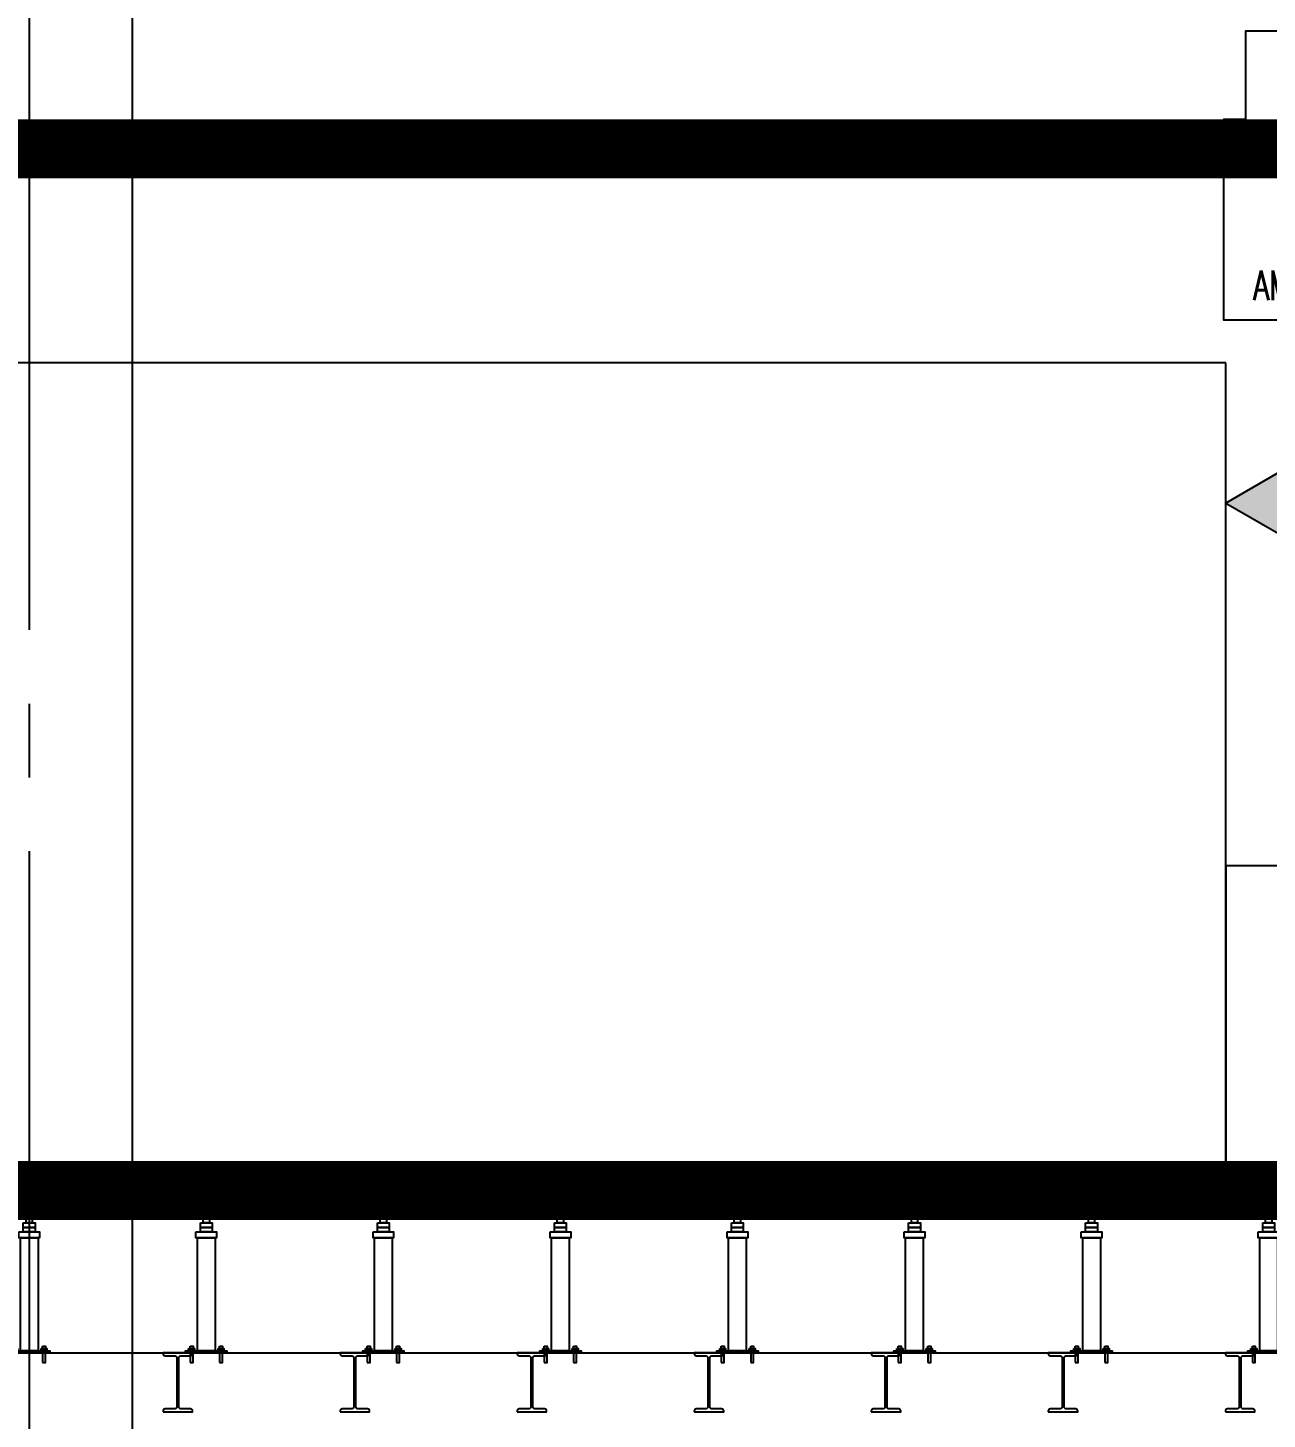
# Model space of a CAD drawing. Extents: x -3080 to 28500, y -1326 to 31609.
# Drawn here: x 15119.5 to 15539.5, y 26588.3 to 27059.9 of the extents above; entities that cross this region are included whole.
import ezdxf
from ezdxf.enums import TextEntityAlignment as Align
from ezdxf.xclip import XClip

# ---------------------------------------------------------------- set-up
doc = ezdxf.new("R2010")
doc.units = 0
doc.header["$LTSCALE"] = 100
doc.header["$XCLIPFRAME"] = 2
doc.linetypes.add('188K-SM-07-F10-MECH-CR PIPE-Y2257103$0$X-S-FAB_SL ALL$0$COL-CEN-LIN', pattern=[3.25, 2.5, -0.25, 0.25, -0.25])
doc.linetypes.add('188K-SM-07-F10-MECH-CR PIPE-Y2257103$0$X-S-FAB_SL ALL$0$HIDDEN', pattern=[0.4, 0.3, -0.1])
for name, color, linetype in [('0-xref', 8, 'Continuous'), ('188K-SM-07-F10-MECH-CR PIPE-Y2257103$0$0-BG', 6, 'Continuous'), ('188K-SM-07-F10-MECH-CR PIPE-Y2257103$0$0-CF-BABY 位', 2, 'Continuous'), ('188K-SM-07-F10-MECH-CR PIPE-Y2257103$0$AP2C-SM-08-FNN-340-A(N)-SMP$0$18P2-SM-08-FNN-320-A(9)-20190318-JEN$0$SM-08-FNN-300-A(9)-JEN$0$15P6-SM-08-FNN-320-A(10)-UIS-TCM$0$15P6-SM-08-FNN-320-A(10)-UIS-TCM$0$15P6-SM-08-FNN-320-A(10)-UIS-TCM$0$15P6-SM-08-FNN-320-A(10)-UIS-TCM$0$15P6-SM-08-FNN-320-A(10)-UIS-TCM$0$0-IE-SECTION', 1, 'Continuous'), ('188K-SM-07-F10-MECH-CR PIPE-Y2257103$0$Raised Floor', 1, 'Continuous'), ('188K-SM-07-F10-MECH-CR PIPE-Y2257103$0$X-S-FAB_SL ALL$0$ASP_3', 3, 'Continuous'), ('188K-SM-07-F10-MECH-CR PIPE-Y2257103$0$X-S-FAB_SL ALL$0$ASP_8', 8, 'Continuous'), ('188K-SM-07-F10-MECH-CR PIPE-Y2257103$0$X-S-FAB_SL ALL$0$CCL', 15, '188K-SM-07-F10-MECH-CR PIPE-Y2257103$0$X-S-FAB_SL ALL$0$COL-CEN-LIN'), ('188K-SM-07-F10-MECH-CR PIPE-Y2257103$0$X-S-FAB_SL ALL$0$WALL-RC', 1, 'Continuous')]:
    doc.layers.add(name, color=color, linetype=linetype)
doc.styles.add('188K-SM-07-F10-MECH-CR PIPE-Y2257103$0$AP2C-SM-08-FNN-340-A(N)-SMP$0$18P2-SM-08-FNN-320-A(9)-20190318-JEN$0$SM-08-FNN-300-A(9)-JEN$0$15P6-SM-08-FNN-320-A(10)-UIS-TCM$0$15P6-SM-08-FNN-320-A(10)-UIS-TCM$0$15P6-SM-08-FNN-320-A(10)-UIS-TCM$0$15P6-SM-08-FNN-320-A(10)-UIS-TCM$0$15P6-SM-08-FNN-320-A(10)-UIS-TCM$0$15P6-SM-08-FNN-320-A(10)-UIS-TCM$0$15P6-SM-08-FNN-320-A(10)-UIS-TCM$0$SM-08-FNN-160-0_TOOL(S)$0$ROMANS', font='romans__.ttf')

# ---------------------------------------------------------------- blocks, each defined once
blk = doc.blocks.new('188K-SM-07-F10-MECH-CR PIPE-Y2257103$0$TOOL123')
at = {"layer": '188K-SM-07-F10-MECH-CR PIPE-Y2257103$0$0-CF-BABY 位', "const_width": 20}
blk.add_lwpolyline([(14984.63230091279, -83776.13928878415), (20159.91852762619, -83776.13928878415), (20160.08139003436, -84129.23217127382), (14984.79516332095, -84129.23217127382)], close=True, dxfattribs=at)
blk = doc.blocks.new('188K-SM-07-F10-MECH-CR PIPE-Y2257103$0$X-S-FAB_SL ALL$0$A$Ceb448ab1')
at = {"layer": '188K-SM-07-F10-MECH-CR PIPE-Y2257103$0$X-S-FAB_SL ALL$0$CCL'}
blk.add_line((15120, 3600), (15120, 0), dxfattribs=at)
blk = doc.blocks.new('188K-SM-07-F10-MECH-CR PIPE-Y2257103$0$X-S-FAB_SL ALL$0$steel_100x200')
at = {"color": 6}
blk.add_lwpolyline([(0, 0), (10, 0), (10, 0.3000000000029104, 0.4142135623730951), (9.299999999999272, 1), (6.049999999999272, 1, -0.4142135623730951), (5.349999999998545, 1.69999999999709), (5.349999999998545, 18.30000000000291, -0.4142135623730951), (6.049999999999272, 19), (9.299999999999272, 19, 0.4142135623730951), (10, 19.69999999999709), (10, 20), (0, 20), (0, 19.69999999999709, 0.4142135623730951), (0.7000000000007276, 19), (3.950000000000728, 19, -0.4142135623730951), (4.650000000001455, 18.30000000000291), (4.650000000001455, 1.69999999999709, -0.4142135623730951), (3.950000000000728, 1), (0.7000000000007276, 1, 0.4142135623730951), (0, 0.3000000000029104)], format="xyb", close=True, dxfattribs=at)
blk = doc.blocks.new('*U1663')
at = {"layer": '188K-SM-07-F10-MECH-CR PIPE-Y2257103$0$X-S-FAB_SL ALL$0$WALL-RC'}
blk.add_blockref('188K-SM-07-F10-MECH-CR PIPE-Y2257103$0$X-S-FAB_SL ALL$0$steel_100x200', (-5, -10), dxfattribs=at)
blk = doc.blocks.new('*U1664')
at = {"layer": '188K-SM-07-F10-MECH-CR PIPE-Y2257103$0$X-S-FAB_SL ALL$0$WALL-RC', "color": 0, "linetype": 'ByBlock', "lineweight": -2, "transparency": 16777216}
for p in [(13320, 0), (13380, 0), (13440, 0), (13500, 0), (13560, 0), (13620, 0), (13680, 0)]:
    blk.add_blockref('*U1663', p, dxfattribs=at)
blk = doc.blocks.new('188K-SM-07-F10-MECH-CR PIPE-Y2257103$0$X-S-FAB_SL ALL')
at = {"color": 6}
blk.add_line((-2628.521399346166, -72723.97692126504), (19076.47860110087, -72723.97692126504), dxfattribs=at)
at = {"layer": '188K-SM-07-F10-MECH-CR PIPE-Y2257103$0$X-S-FAB_SL ALL$0$ASP_3', "linetype": '188K-SM-07-F10-MECH-CR PIPE-Y2257103$0$X-S-FAB_SL ALL$0$HIDDEN'}
for p, q in [((-2628.521399346166, -72668.97692126504), (19076.47860110087, -72668.97692126504)), ((-2628.521399346166, -72674.47692126504), (19076.47860110087, -72674.47692126504))]:
    blk.add_line(p, q, dxfattribs=at)
at = {"layer": '188K-SM-07-F10-MECH-CR PIPE-Y2257103$0$X-S-FAB_SL ALL$0$ASP_8'}
blk.add_line((10681.47860065383, -72848.97692126504), (10681.47860065383, -71981.47692126504), dxfattribs=at)
at = {"layer": '188K-SM-07-F10-MECH-CR PIPE-Y2257103$0$X-S-FAB_SL ALL$0$CCL'}
blk.add_blockref('188K-SM-07-F10-MECH-CR PIPE-Y2257103$0$X-S-FAB_SL ALL$0$A$Ceb448ab1', (-4473.521399346166, -73553.97692126501), dxfattribs=at)
at = {"layer": '188K-SM-07-F10-MECH-CR PIPE-Y2257103$0$X-S-FAB_SL ALL$0$WALL-RC'}
blk.add_blockref('*U1664', (-2623.171400039409, -72733.97692126504), dxfattribs=at)
blk = doc.blocks.new('188K-SM-07-F10-MECH-CR PIPE-Y2257103$0$A$Cf749f455')
at = {"layer": '188K-SM-07-F10-MECH-CR PIPE-Y2257103$0$Raised Floor'}
for points in [[(60.00000000030195, 45), (6.875779945403337e-10, 45), (6.875779945403337e-10, 40.0000000000291), (60.00000000030195, 40.0000000000291)], [(-4.499999999687134, 40.0000000000291), (4.50000000026921, 40.0000000000291), (4.50000000026921, 39.5000000000291), (-4.499999999687134, 39.5000000000291)], [(-4.499999999687134, 39.0000000000291), (4.50000000026921, 39.0000000000291), (4.50000000026921, 39.5000000000291), (-4.499999999687134, 39.5000000000291)], [(1.050000000290311, 39.0000000000291), (-1.049999999708234, 39.0000000000291), (-1.049999999708234, 34.00000000005821), (1.050000000290311, 34.00000000005821)], [(4.500000000603904, 37.50000000004366), (55.50000000032742, 37.50000000004366), (58.00000000031287, 40.0000000000291), (2.000000000618456, 40.0000000000291)], [(2.000000000291038, 34.00000000005821), (-1.999999999698048, 34.00000000005821), (-1.999999999698048, 32.50000000005821), (2.000000000291038, 32.50000000005821)], [(3.50000000026921, 31.00000000007276), (-3.499999999687134, 31.00000000007276), (-3.499999999687134, 29.00000000008731), (3.50000000026921, 29.00000000008731)], [(3.00000000026921, 29.00000000008731), (-2.999999999687134, 29.00000000008731), (-2.999999999905413, -9.299999999959255), (3.000000000047294, -9.299999999959255)], [(2.000000000291038, 32.50000000005821), (-1.999999999698048, 32.50000000005821), (-1.999999999698048, 31.00000000007276), (2.000000000291038, 31.00000000007276)], [(-6.99999999996362, -9.999999999956344), (6.99999999996362, -9.999999999956344), (6.99999999996362, -9.299999999959255), (-6.99999999996362, -9.299999999959255)], [(-3.999999999978172, -8.499999999956344), (-5.99999999996362, -8.499999999956344), (-5.99999999996362, -9.299999999959255), (-3.999999999978172, -9.299999999959255)], [(-4.49999999996362, -7.799999999959255), (-5.49999999996362, -7.799999999959255), (-5.49999999996362, -9.299999999959255), (-4.49999999996362, -9.299999999959255)], [(5.999999999978172, -8.499999999956344), (3.999999999978172, -8.499999999956344), (3.999999999978172, -9.299999999959255), (5.999999999978172, -9.299999999959255)], [(5.499999999978172, -7.799999999959255), (4.499999999978172, -7.799999999959255), (4.499999999978172, -9.299999999959255), (5.499999999978172, -9.299999999959255)], [(-4.49999999996362, -13.29999999993015), (-5.49999999996362, -13.29999999993015), (-5.49999999996362, -9.999999999956344), (-4.49999999996362, -9.999999999956344)], [(5.499999999978172, -13.29999999993015), (4.499999999978172, -13.29999999993015), (4.499999999978172, -9.999999999956344), (5.499999999978172, -9.999999999956344)]]:
    blk.add_lwpolyline(points, close=True, dxfattribs=at)
blk = doc.blocks.new('188K-SM-07-F10-MECH-CR PIPE-Y2257103$0$A$C31c50ed8')
at = {"layer": '188K-SM-07-F10-MECH-CR PIPE-Y2257103$0$AP2C-SM-08-FNN-340-A(N)-SMP$0$18P2-SM-08-FNN-320-A(9)-20190318-JEN$0$SM-08-FNN-300-A(9)-JEN$0$15P6-SM-08-FNN-320-A(10)-UIS-TCM$0$15P6-SM-08-FNN-320-A(10)-UIS-TCM$0$15P6-SM-08-FNN-320-A(10)-UIS-TCM$0$15P6-SM-08-FNN-320-A(10)-UIS-TCM$0$15P6-SM-08-FNN-320-A(10)-UIS-TCM$0$0-IE-SECTION', "linetype": 'Continuous'}
for color, points in [(256, [(0, 0.000143567580380477), (23.92498300629086, 13.81323894661909), (23.92498300629086, -13.81295181144378)]), (2, [(0, 0), (23.92498300629086, 13.81309537903871), (23.92498300629086, -13.81309537902416)])]:
    blk.add_hatch(color=color, dxfattribs=at).paths.add_polyline_path(points)
at = {"layer": '188K-SM-07-F10-MECH-CR PIPE-Y2257103$0$AP2C-SM-08-FNN-340-A(N)-SMP$0$18P2-SM-08-FNN-320-A(9)-20190318-JEN$0$SM-08-FNN-300-A(9)-JEN$0$15P6-SM-08-FNN-320-A(10)-UIS-TCM$0$15P6-SM-08-FNN-320-A(10)-UIS-TCM$0$15P6-SM-08-FNN-320-A(10)-UIS-TCM$0$15P6-SM-08-FNN-320-A(10)-UIS-TCM$0$15P6-SM-08-FNN-320-A(10)-UIS-TCM$0$0-IE-SECTION'}
blk.add_lwpolyline([(0, 0.000143567580380477), (23.92498300629086, -13.81295181145833), (23.92498300629086, 13.81323894661909)], close=True, dxfattribs=at)
at = {"layer": '188K-SM-07-F10-MECH-CR PIPE-Y2257103$0$AP2C-SM-08-FNN-340-A(N)-SMP$0$18P2-SM-08-FNN-320-A(9)-20190318-JEN$0$SM-08-FNN-300-A(9)-JEN$0$15P6-SM-08-FNN-320-A(10)-UIS-TCM$0$15P6-SM-08-FNN-320-A(10)-UIS-TCM$0$15P6-SM-08-FNN-320-A(10)-UIS-TCM$0$15P6-SM-08-FNN-320-A(10)-UIS-TCM$0$15P6-SM-08-FNN-320-A(10)-UIS-TCM$0$0-IE-SECTION', "color": 2}
blk.add_lwpolyline([(0, 0), (23.92498300629086, -13.81309537903871), (23.92498300629086, 13.81309537903871)], close=True, dxfattribs=at)
blk = doc.blocks.new('*U1639')
at = {"layer": '188K-SM-07-F10-MECH-CR PIPE-Y2257103$0$AP2C-SM-08-FNN-340-A(N)-SMP$0$18P2-SM-08-FNN-320-A(9)-20190318-JEN$0$SM-08-FNN-300-A(9)-JEN$0$15P6-SM-08-FNN-320-A(10)-UIS-TCM$0$15P6-SM-08-FNN-320-A(10)-UIS-TCM$0$15P6-SM-08-FNN-320-A(10)-UIS-TCM$0$15P6-SM-08-FNN-320-A(10)-UIS-TCM$0$15P6-SM-08-FNN-320-A(10)-UIS-TCM$0$0-IE-SECTION'}
for points in [[(22916.75347146037, -72305.87677768378), (22916.75347146037, -72373.97677768377), (22871.75347146037, -72373.97677768377), (22871.75347146037, -72305.87677768378), (22879.25347146037, -72305.87677768378), (22879.25347146037, -72275.87677768378), (22909.25347146037, -72275.87677768378), (22909.25347146037, -72305.87677768378)], [(22872.45347146038, -72388.47677768389), (22346.95124408751, -72388.47677768389), (22346.95124408751, -72668.97677768307), (22872.45347146038, -72668.97677768307)]]:
    blk.add_lwpolyline(points, close=True, dxfattribs=at)
at = {"layer": '188K-SM-07-F10-MECH-CR PIPE-Y2257103$0$AP2C-SM-08-FNN-340-A(N)-SMP$0$18P2-SM-08-FNN-320-A(9)-20190318-JEN$0$SM-08-FNN-300-A(9)-JEN$0$15P6-SM-08-FNN-320-A(10)-UIS-TCM$0$15P6-SM-08-FNN-320-A(10)-UIS-TCM$0$15P6-SM-08-FNN-320-A(10)-UIS-TCM$0$15P6-SM-08-FNN-320-A(10)-UIS-TCM$0$15P6-SM-08-FNN-320-A(10)-UIS-TCM$0$0-IE-SECTION', "color": 1}
blk.add_lwpolyline([(22925.8154065708, -72558.97692125593), (22872.45347146038, -72558.97692125593), (22872.45347146038, -72668.97692126504), (22925.8154065708, -72668.97692126504)], close=True, dxfattribs=at)
blk.add_blockref('188K-SM-07-F10-MECH-CR PIPE-Y2257103$0$A$C31c50ed8', (22872.45347146038, -72435.97008824827))
at = {"layer": '188K-SM-07-F10-MECH-CR PIPE-Y2257103$0$AP2C-SM-08-FNN-340-A(N)-SMP$0$18P2-SM-08-FNN-320-A(9)-20190318-JEN$0$SM-08-FNN-300-A(9)-JEN$0$15P6-SM-08-FNN-320-A(10)-UIS-TCM$0$15P6-SM-08-FNN-320-A(10)-UIS-TCM$0$15P6-SM-08-FNN-320-A(10)-UIS-TCM$0$15P6-SM-08-FNN-320-A(10)-UIS-TCM$0$15P6-SM-08-FNN-320-A(10)-UIS-TCM$0$0-IE-SECTION', "style": '188K-SM-07-F10-MECH-CR PIPE-Y2257103$0$AP2C-SM-08-FNN-340-A(N)-SMP$0$18P2-SM-08-FNN-320-A(9)-20190318-JEN$0$SM-08-FNN-300-A(9)-JEN$0$15P6-SM-08-FNN-320-A(10)-UIS-TCM$0$15P6-SM-08-FNN-320-A(10)-UIS-TCM$0$15P6-SM-08-FNN-320-A(10)-UIS-TCM$0$15P6-SM-08-FNN-320-A(10)-UIS-TCM$0$15P6-SM-08-FNN-320-A(10)-UIS-TCM$0$15P6-SM-08-FNN-320-A(10)-UIS-TCM$0$15P6-SM-08-FNN-320-A(10)-UIS-TCM$0$SM-08-FNN-160-0_TOOL(S)$0$ROMANS', "width": 0.7}
blk.add_text('AMHS', height=10, dxfattribs=at).set_placement((22894.39696208122, -72367.17027467475, 434.9068509862463), align=Align.CENTER)
blk = doc.blocks.new('188K-SM-07-F10-MECH-CR PIPE-Y2257103')
blk.add_blockref('188K-SM-07-F10-MECH-CR PIPE-Y2257103$0$TOOL123', (-7.661848212592304e-05, 110795.0183871608))
ref = blk.add_blockref('188K-SM-07-F10-MECH-CR PIPE-Y2257103$0$X-S-FAB_SL ALL', (4473.52135817644, 99334.76313715198))
XClip(ref).set_block_clipping_path([(-7553.464857013634, -75341.93696454832), (24026.20256238693, -67725.76962443824)])
at = {"xscale": -1}
for p in [(15119.99995883019, 26620.7862158869), (15179.99995883019, 26620.7862158869), (15239.99995883019, 26620.7862158869), (15299.99995883019, 26620.7862158869), (15359.99995883019, 26620.7862158869), (15419.99995883019, 26620.7862158869), (15479.99995883019, 26620.7862158869), (15539.99995883019, 26620.7862158869)]:
    blk.add_blockref('188K-SM-07-F10-MECH-CR PIPE-Y2257103$0$A$Cf749f455', p, dxfattribs=at)
at = {"layer": '188K-SM-07-F10-MECH-CR PIPE-Y2257103$0$0-BG'}
blk.add_blockref('*U1639', (-7346.951285257619, 99334.76313715198), dxfattribs=at)

msp = doc.modelspace()

# ---------------------------------------------------------------- block references
at = {"layer": '0-xref'}
msp.add_blockref('188K-SM-07-F10-MECH-CR PIPE-Y2257103', (0, 0), dxfattribs=at)

doc.saveas('drawing.dxf')
